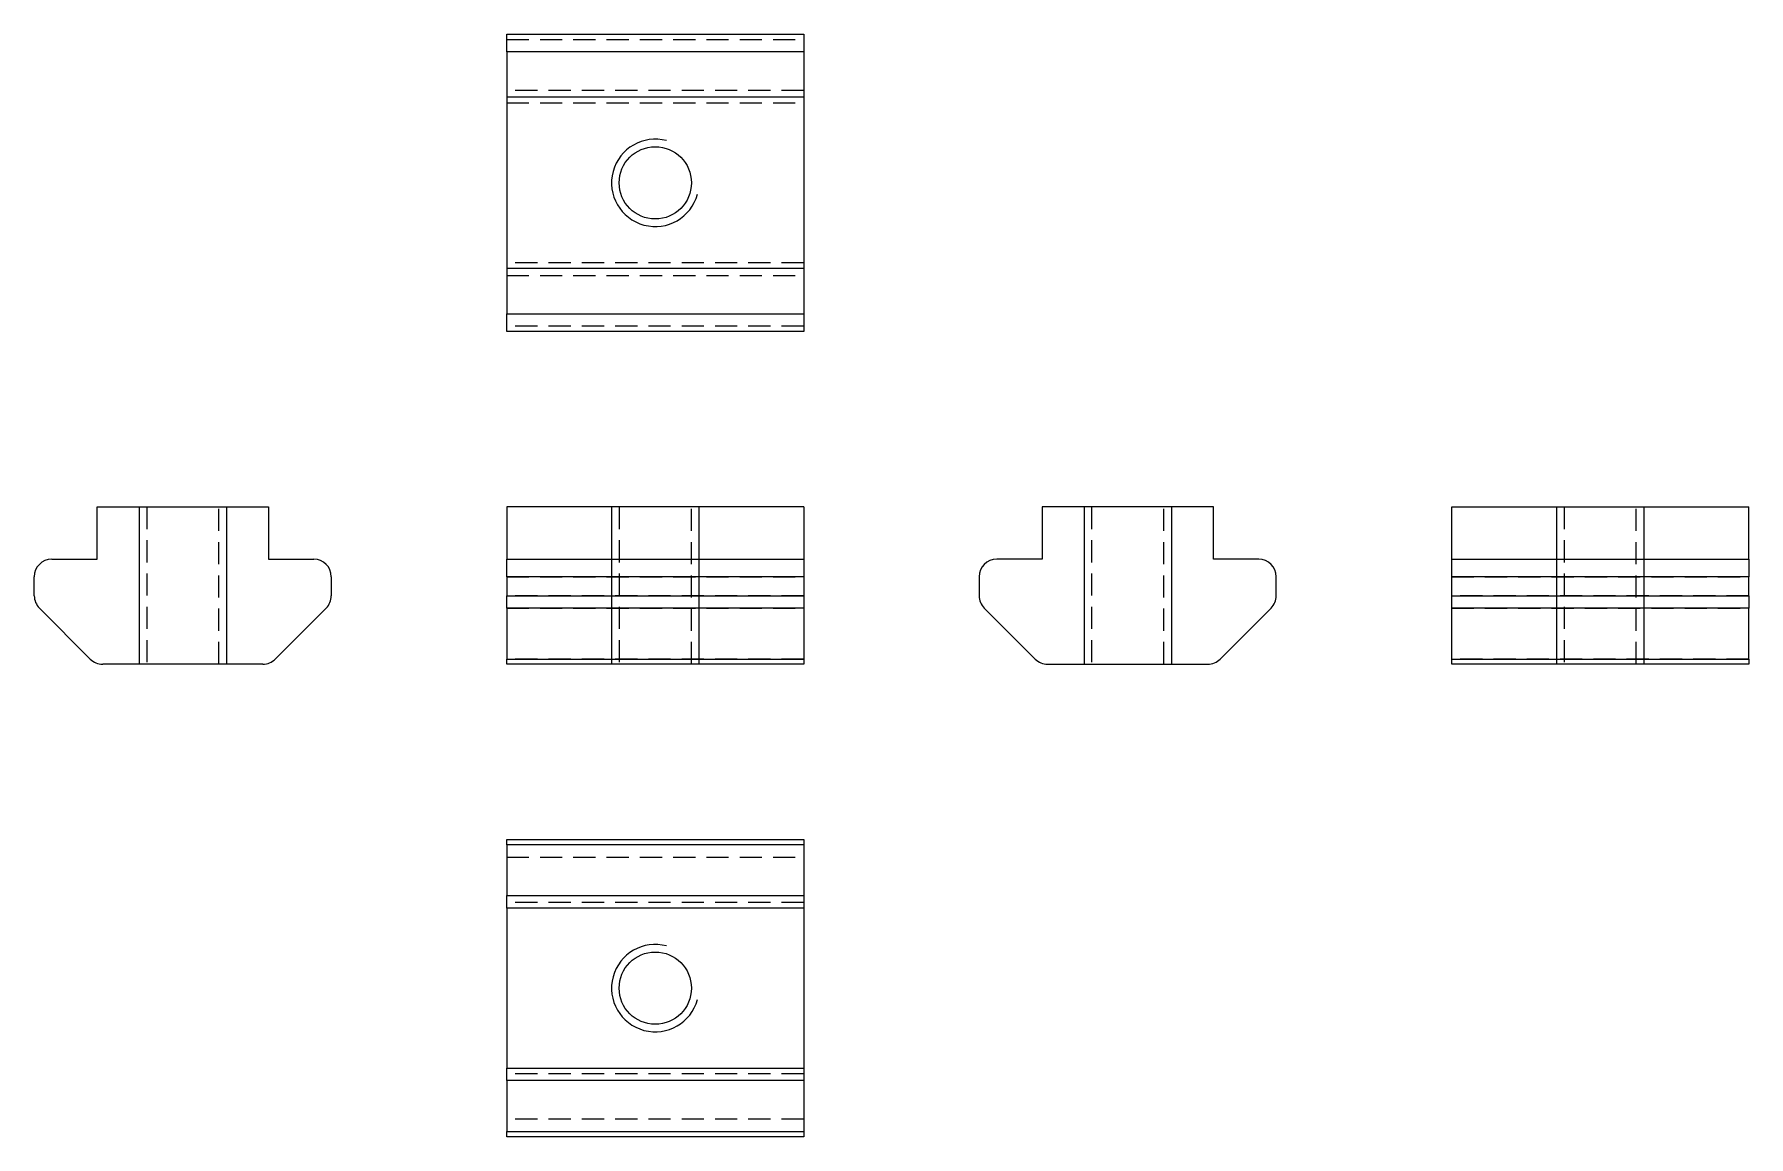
# Model space of a CAD drawing. Header units: millimetres. Extents: x -35.5 to 62.6, y -31.5 to 31.5.
import ezdxf

# ---------------------------------------------------------------- set-up
doc = ezdxf.new("R2010")
doc.units = ezdxf.units.MM
doc.linetypes.add('HIDDEN', pattern=[1.905, 1.27, -0.635])
for name, color, linetype, lineweight in [('DRAWING_VIEW1_', 7, 'Continuous', 25), ('DRAWING_VIEW2_', 7, 'Continuous', 25), ('DRAWING_VIEW3_', 7, 'Continuous', 25), ('DRAWING_VIEW4_', 7, 'Continuous', 25), ('DRAWING_VIEW5_', 7, 'Continuous', 25), ('DRAWING_VIEW6_', 7, 'Continuous', 25)]:
    doc.layers.add(name, color=color, linetype=linetype, lineweight=lineweight)

msp = doc.modelspace()

# ---------------------------------------------------------------- linework, layer by layer
at = {"color": 7, "linetype": 'Continuous', "lineweight": 18}
for p, q in [((-29.54, 4.5), (-29.54, -4.5)), ((-24.54, 4.5), (-24.54, -4.5)), ((-2.5, 4.5), (-2.5, -4.5)), ((2.5, 4.5), (2.5, -4.5)), ((24.54, 4.5), (24.54, -4.5)), ((29.54, 4.5), (29.54, -4.5)), ((51.58, 4.5), (51.58, -4.5)), ((56.58, 4.5), (56.58, -4.5))]:
    msp.add_line(p, q, dxfattribs=at)
for centre in [(0, 23.04), (0, -23.04)]:
    msp.add_arc(centre, 2.5, 75, 345, dxfattribs=at)
at = {"layer": 'DRAWING_VIEW1_', "linetype": 'Continuous', "lineweight": 25}
for p, q in [((8.5, 4.5), (-8.5, 4.5)), ((-8.5, 4.5), (-8.5, 1.5)), ((8.5, 4.5), (8.5, 1.5)), ((-8.5, 0.5), (-8.5, 1.5)), ((-8.5, 1.5), (8.5, 1.5)), ((8.5, 1.5), (8.5, 0.5)), ((8.5, 0.5), (-8.5, 0.5)), ((-8.5, 0.5), (-8.5, -0.586)), ((8.5, 0.5), (8.5, -0.586)), ((-8.5, -0.586), (8.5, -0.586)), ((-8.5, -1.293), (-8.5, -0.586)), ((8.5, -0.586), (8.5, -1.293)), ((8.5, -1.293), (-8.5, -1.293)), ((-8.5, -1.293), (-8.5, -4.207)), ((8.5, -1.293), (8.5, -4.207)), ((-8.5, -4.207), (8.5, -4.207)), ((-8.5, -4.5), (-8.5, -4.207)), ((8.5, -4.5), (-8.5, -4.5)), ((8.5, -4.207), (8.5, -4.5))]:
    msp.add_line(p, q, dxfattribs=at)
at = {"layer": 'DRAWING_VIEW1_', "linetype": 'HIDDEN', "lineweight": 18}
for p, q in [((-2.067, 4.5), (-2.067, -4.5)), ((2.067, -4.5), (2.067, 4.5)), ((-8.5, 0.5), (8.5, 0.5)), ((8.5, -0.586), (-8.5, -0.586)), ((-8.5, -1.293), (8.5, -1.293)), ((8.5, -4.207), (-8.5, -4.207))]:
    msp.add_line(p, q, dxfattribs=at)
at = {"layer": 'DRAWING_VIEW2_', "linetype": 'Continuous', "lineweight": 25}
for p, q in [((-31.94, 1.5), (-31.94, 4.5)), ((-31.94, 4.5), (-22.14, 4.5)), ((-22.14, 4.5), (-22.14, 1.5)), ((-34.54, 1.5), (-31.94, 1.5)), ((-22.14, 1.5), (-19.54, 1.5)), ((-35.54, -0.586), (-35.54, 0.5)), ((-18.54, 0.5), (-18.54, -0.586)), ((-32.333, -4.207), (-35.247, -1.293)), ((-18.833, -1.293), (-21.747, -4.207)), ((-22.454, -4.5), (-31.626, -4.5))]:
    msp.add_line(p, q, dxfattribs=at)
at = {"layer": 'DRAWING_VIEW2_', "linetype": 'HIDDEN', "lineweight": 18}
for p, q in [((-29.107, 4.5), (-29.107, -4.5)), ((-24.973, -4.5), (-24.973, 4.5))]:
    msp.add_line(p, q, dxfattribs=at)
at = {"layer": 'DRAWING_VIEW2_', "linetype": 'Continuous', "lineweight": 25}
for centre, start, end in [((-34.54, 0.5), 90, 180), ((-19.54, 0.5), 0, 90), ((-34.54, -0.586), 180, 225), ((-19.54, -0.586), 315, 0), ((-31.626, -3.5), 225, 270), ((-22.454, -3.5), 270, 315)]:
    msp.add_arc(centre, 1, start, end, dxfattribs=at)
at = {"layer": 'DRAWING_VIEW3_', "linetype": 'Continuous', "lineweight": 25}
for p, q in [((22.14, 4.5), (22.14, 1.5)), ((31.94, 4.5), (22.14, 4.5)), ((31.94, 1.5), (31.94, 4.5)), ((22.14, 1.5), (19.54, 1.5)), ((34.54, 1.5), (31.94, 1.5)), ((18.54, 0.5), (18.54, -0.586)), ((35.54, -0.586), (35.54, 0.5)), ((18.833, -1.293), (21.747, -4.207)), ((32.333, -4.207), (35.247, -1.293)), ((22.454, -4.5), (31.626, -4.5))]:
    msp.add_line(p, q, dxfattribs=at)
at = {"layer": 'DRAWING_VIEW3_', "linetype": 'HIDDEN', "lineweight": 18}
for p, q in [((24.973, 4.5), (24.973, -4.5)), ((29.107, -4.5), (29.107, 4.5))]:
    msp.add_line(p, q, dxfattribs=at)
at = {"layer": 'DRAWING_VIEW3_', "linetype": 'Continuous', "lineweight": 25}
for centre, start, end in [((19.54, 0.5), 90, 180), ((34.54, 0.5), 0, 90), ((19.54, -0.586), 180, 225), ((34.54, -0.586), 315, 0), ((22.454, -3.5), 225, 270), ((31.626, -3.5), 270, 315)]:
    msp.add_arc(centre, 1, start, end, dxfattribs=at)
at = {"layer": 'DRAWING_VIEW4_', "linetype": 'Continuous', "lineweight": 25}
for p, q in [((-8.5, 31.54), (8.5, 31.54)), ((-8.5, 30.54), (-8.5, 31.54)), ((8.5, 31.54), (8.5, 30.54)), ((8.5, 30.54), (-8.5, 30.54)), ((-8.5, 30.54), (-8.5, 27.94)), ((8.5, 30.54), (8.5, 27.94)), ((8.5, 27.94), (-8.5, 27.94)), ((-8.5, 27.94), (-8.5, 18.14)), ((8.5, 27.94), (8.5, 18.14)), ((8.5, 18.14), (-8.5, 18.14)), ((-8.5, 18.14), (-8.5, 15.54)), ((8.5, 18.14), (8.5, 15.54)), ((-8.5, 15.54), (8.5, 15.54)), ((-8.5, 14.54), (-8.5, 15.54)), ((8.5, 15.54), (8.5, 14.54)), ((8.5, 14.54), (-8.5, 14.54))]:
    msp.add_line(p, q, dxfattribs=at)
at = {"layer": 'DRAWING_VIEW4_', "linetype": 'HIDDEN', "lineweight": 18}
for p, q in [((-8.5, 31.247), (8.5, 31.247)), ((8.5, 28.333), (-8.5, 28.333)), ((-8.5, 27.626), (8.5, 27.626)), ((8.5, 18.454), (-8.5, 18.454)), ((-8.5, 17.747), (8.5, 17.747)), ((8.5, 14.833), (-8.5, 14.833))]:
    msp.add_line(p, q, dxfattribs=at)
at = {"layer": 'DRAWING_VIEW4_', "linetype": 'Continuous', "lineweight": 25}
msp.add_circle((0, 23.04), 2.067, dxfattribs=at)
at = {"layer": 'DRAWING_VIEW5_', "linetype": 'Continuous', "lineweight": 25}
for p, q in [((-8.5, -14.54), (8.5, -14.54)), ((-8.5, -14.833), (-8.5, -14.54)), ((8.5, -14.54), (8.5, -14.833)), ((8.5, -14.833), (-8.5, -14.833)), ((-8.5, -14.833), (-8.5, -17.747)), ((8.5, -14.833), (8.5, -17.747)), ((-8.5, -17.747), (8.5, -17.747)), ((-8.5, -18.454), (-8.5, -17.747)), ((8.5, -18.454), (-8.5, -18.454)), ((-8.5, -18.454), (-8.5, -27.626)), ((8.5, -17.747), (8.5, -18.454)), ((8.5, -18.454), (8.5, -27.626)), ((-8.5, -27.626), (8.5, -27.626)), ((-8.5, -28.333), (-8.5, -27.626)), ((8.5, -28.333), (-8.5, -28.333)), ((-8.5, -28.333), (-8.5, -31.247)), ((8.5, -27.626), (8.5, -28.333)), ((8.5, -28.333), (8.5, -31.247)), ((-8.5, -31.247), (8.5, -31.247)), ((-8.5, -31.54), (-8.5, -31.247)), ((8.5, -31.247), (8.5, -31.54)), ((8.5, -31.54), (-8.5, -31.54))]:
    msp.add_line(p, q, dxfattribs=at)
at = {"layer": 'DRAWING_VIEW5_', "linetype": 'HIDDEN', "lineweight": 18}
for p, q in [((-8.5, -15.54), (8.5, -15.54)), ((8.5, -18.14), (-8.5, -18.14)), ((8.5, -27.94), (-8.5, -27.94)), ((8.5, -30.54), (-8.5, -30.54))]:
    msp.add_line(p, q, dxfattribs=at)
at = {"layer": 'DRAWING_VIEW5_', "linetype": 'Continuous', "lineweight": 25}
msp.add_circle((0, -23.04), 2.067, dxfattribs=at)
at = {"layer": 'DRAWING_VIEW6_', "linetype": 'Continuous', "lineweight": 25}
for p, q in [((45.58, 4.5), (62.58, 4.5)), ((45.58, 1.5), (45.58, 4.5)), ((62.58, 1.5), (62.58, 4.5)), ((45.58, 1.5), (62.58, 1.5)), ((45.58, 0.5), (45.58, 1.5)), ((62.58, 1.5), (62.58, 0.5)), ((62.58, 0.5), (45.58, 0.5)), ((45.58, -0.586), (45.58, 0.5)), ((62.58, -0.586), (62.58, 0.5)), ((45.58, -0.586), (62.58, -0.586)), ((45.58, -1.293), (45.58, -0.586)), ((62.58, -0.586), (62.58, -1.293)), ((62.58, -1.293), (45.58, -1.293)), ((45.58, -4.207), (45.58, -1.293)), ((62.58, -4.207), (62.58, -1.293)), ((45.58, -4.207), (62.58, -4.207)), ((45.58, -4.5), (45.58, -4.207)), ((62.58, -4.5), (45.58, -4.5)), ((62.58, -4.207), (62.58, -4.5))]:
    msp.add_line(p, q, dxfattribs=at)
at = {"layer": 'DRAWING_VIEW6_', "linetype": 'HIDDEN', "lineweight": 18}
for p, q in [((52.013, 4.5), (52.013, -4.5)), ((56.147, -4.5), (56.147, 4.5)), ((45.58, 0.5), (62.58, 0.5)), ((62.58, -0.586), (45.58, -0.586)), ((45.58, -1.293), (62.58, -1.293)), ((62.58, -4.207), (45.58, -4.207))]:
    msp.add_line(p, q, dxfattribs=at)

doc.saveas('drawing.dxf')
